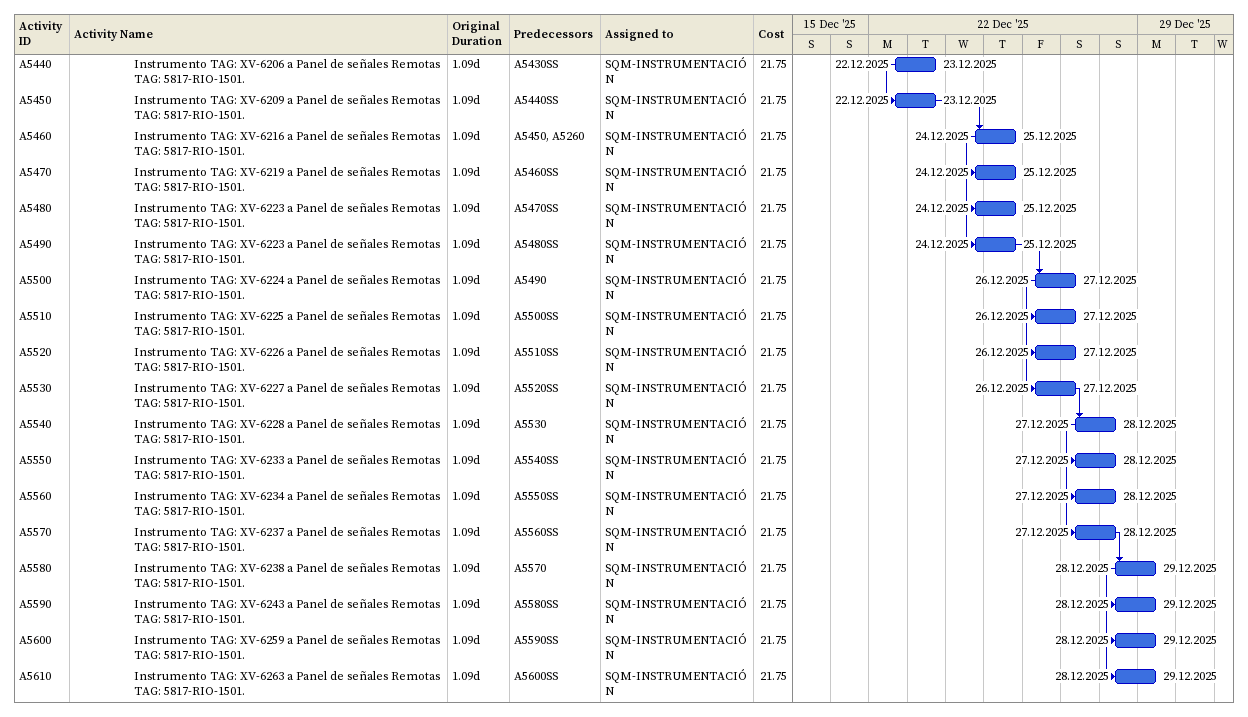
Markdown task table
| ID | Level | Task | Original duration | Start | Finish | Predecessors | Resources | Cost |
|---|---|---|---|---|---|---|---|---|
| A5440 | 7 | Instrumento TAG: XV-6206 a Panel de señales Remotas TAG: 5817-RIO-1501. | 1.09d | 2025-12-22 | 2025-12-23 | A5430SS | SQM-INSTRUMENTACIÓN | 21.75 |
| A5450 | 7 | Instrumento TAG: XV-6209 a Panel de señales Remotas TAG: 5817-RIO-1501. | 1.09d | 2025-12-22 | 2025-12-23 | A5440SS | SQM-INSTRUMENTACIÓN | 21.75 |
| A5460 | 7 | Instrumento TAG: XV-6216 a Panel de señales Remotas TAG: 5817-RIO-1501. | 1.09d | 2025-12-24 | 2025-12-25 | A5450, A5260 | SQM-INSTRUMENTACIÓN | 21.75 |
| A5470 | 7 | Instrumento TAG: XV-6219 a Panel de señales Remotas TAG: 5817-RIO-1501. | 1.09d | 2025-12-24 | 2025-12-25 | A5460SS | SQM-INSTRUMENTACIÓN | 21.75 |
| A5480 | 7 | Instrumento TAG: XV-6223 a Panel de señales Remotas TAG: 5817-RIO-1501. | 1.09d | 2025-12-24 | 2025-12-25 | A5470SS | SQM-INSTRUMENTACIÓN | 21.75 |
| A5490 | 7 | Instrumento TAG: XV-6223 a Panel de señales Remotas TAG: 5817-RIO-1501. | 1.09d | 2025-12-24 | 2025-12-25 | A5480SS | SQM-INSTRUMENTACIÓN | 21.75 |
| A5500 | 7 | Instrumento TAG: XV-6224 a Panel de señales Remotas TAG: 5817-RIO-1501. | 1.09d | 2025-12-26 | 2025-12-27 | A5490 | SQM-INSTRUMENTACIÓN | 21.75 |
| A5510 | 7 | Instrumento TAG: XV-6225 a Panel de señales Remotas TAG: 5817-RIO-1501. | 1.09d | 2025-12-26 | 2025-12-27 | A5500SS | SQM-INSTRUMENTACIÓN | 21.75 |
| A5520 | 7 | Instrumento TAG: XV-6226 a Panel de señales Remotas TAG: 5817-RIO-1501. | 1.09d | 2025-12-26 | 2025-12-27 | A5510SS | SQM-INSTRUMENTACIÓN | 21.75 |
| A5530 | 7 | Instrumento TAG: XV-6227 a Panel de señales Remotas TAG: 5817-RIO-1501. | 1.09d | 2025-12-26 | 2025-12-27 | A5520SS | SQM-INSTRUMENTACIÓN | 21.75 |
| A5540 | 7 | Instrumento TAG: XV-6228 a Panel de señales Remotas TAG: 5817-RIO-1501. | 1.09d | 2025-12-27 | 2025-12-28 | A5530 | SQM-INSTRUMENTACIÓN | 21.75 |
| A5550 | 7 | Instrumento TAG: XV-6233 a Panel de señales Remotas TAG: 5817-RIO-1501. | 1.09d | 2025-12-27 | 2025-12-28 | A5540SS | SQM-INSTRUMENTACIÓN | 21.75 |
| A5560 | 7 | Instrumento TAG: XV-6234 a Panel de señales Remotas TAG: 5817-RIO-1501. | 1.09d | 2025-12-27 | 2025-12-28 | A5550SS | SQM-INSTRUMENTACIÓN | 21.75 |
| A5570 | 7 | Instrumento TAG: XV-6237 a Panel de señales Remotas TAG: 5817-RIO-1501. | 1.09d | 2025-12-27 | 2025-12-28 | A5560SS | SQM-INSTRUMENTACIÓN | 21.75 |
| A5580 | 7 | Instrumento TAG: XV-6238 a Panel de señales Remotas TAG: 5817-RIO-1501. | 1.09d | 2025-12-28 | 2025-12-29 | A5570 | SQM-INSTRUMENTACIÓN | 21.75 |
| A5590 | 7 | Instrumento TAG: XV-6243 a Panel de señales Remotas TAG: 5817-RIO-1501. | 1.09d | 2025-12-28 | 2025-12-29 | A5580SS | SQM-INSTRUMENTACIÓN | 21.75 |
| A5600 | 7 | Instrumento TAG: XV-6259 a Panel de señales Remotas TAG: 5817-RIO-1501. | 1.09d | 2025-12-28 | 2025-12-29 | A5590SS | SQM-INSTRUMENTACIÓN | 21.75 |
| A5610 | 7 | Instrumento TAG: XV-6263 a Panel de señales Remotas TAG: 5817-RIO-1501. | 1.09d | 2025-12-28 | 2025-12-29 | A5600SS | SQM-INSTRUMENTACIÓN | 21.75 |
